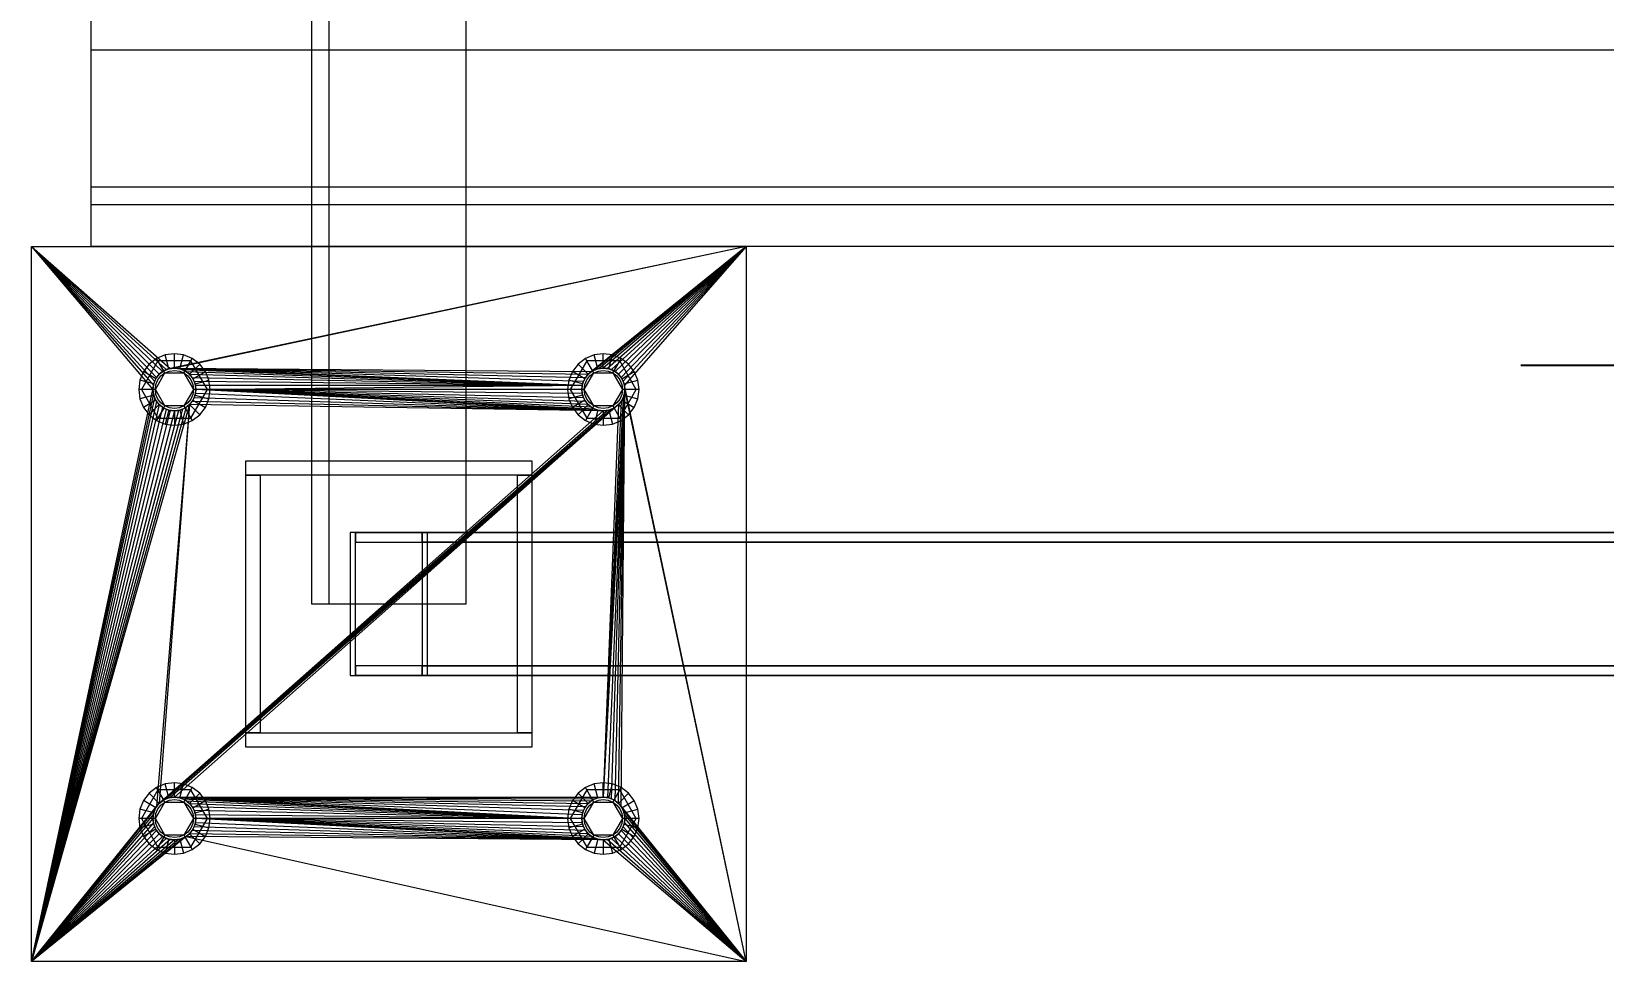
# Model space of a CAD drawing. Header units: millimetres. Extents: x -1970 to 34302, y -65268 to 6837.
# Drawn here: x 9095 to 9754, y -18900 to -18510 of the extents above; entities that cross this region are included whole.
import ezdxf

# ---------------------------------------------------------------- set-up
doc = ezdxf.new("R2010")
doc.units = ezdxf.units.MM
doc.layers.add('COTAS_O', color=1, linetype='Continuous', lineweight=0)
doc.layers.add('superior_mezcladora', color=7, linetype='Continuous', lineweight=0)
doc.dimstyles.new('R19_100', dxfattribs={"dimtxt": 250, "dimasz": 150, "dimexe": 150, "dimexo": 80, "dimgap": 100, "dimtad": 1, "dimtih": 1, "dimtoh": 1, "dimdsep": 46, "dimcen": 0.09, "dimadec": 0, "dimazin": 0, "dimtfac": 1, "dimtdec": 4, "dimtofl": 0, "dimtmove": 0, "dimatfit": 3, "dimfxl": 1, "dimtolj": 1, "dimtzin": 0, "dimarcsym": 0})

# ---------------------------------------------------------------- blocks, each defined once
blk = doc.blocks.new('*D29')
at = {"layer": 'COTAS_O', "color": 0, "lineweight": -2, "transparency": 16777216}
for p, q in [((10489.53, -17350), (9719.53, -17350)), ((9869.53, -18500), (9869.53, -17500)), ((10489.53, -18650), (9719.53, -18650))]:
    blk.add_line(p, q, dxfattribs=at)
at = {"layer": 'COTAS_O', "color": 0, "transparency": 16777216}
for points in [[(9844.53, -17500), (9894.53, -17500), (9869.53, -17350)], [(9844.53, -18500), (9894.53, -18500), (9869.53, -18650)]]:
    blk.add_solid(points, dxfattribs=at)
at = {"layer": 'Defpoints', "color": 0, "transparency": 16777216}
for p in [(9869.53, -17350), (10569.53, -17350), (10569.53, -18650)]:
    blk.add_point(p, dxfattribs=at)

msp = doc.modelspace()

# ---------------------------------------------------------------- linework, layer by layer
at = {"layer": 'superior_mezcladora'}
for p, q in [((9212.029, -17250), (9212.029, -18750)), ((9219.529, -18750), (9219.529, -17250)), ((9277.029, -18750), (9277.029, -17250)), ((9119.529, -18600), (9119.529, -17400)), ((9119.529, -18582.5), (9119.529, -18517.5)), ((9119.529, -18517.5), (10569.529, -18517.5)), ((9119.529, -18582.5), (9119.529, -18575)), ((9119.529, -18575), (10569.529, -18575)), ((10569.529, -18582.5), (9119.529, -18582.5)), ((9094.529, -18900), (9094.529, -18600)), ((9094.529, -18600), (9145.529, -18660)), ((9094.529, -18600), (9145.702, -18658.244)), ((9094.529, -18600), (9146.214, -18656.556)), ((9094.529, -18600), (9147.045, -18655)), ((9094.529, -18600), (9148.165, -18653.636)), ((9094.529, -18600), (9149.528, -18652.517)), ((9094.529, -18600), (9151.084, -18651.685)), ((9094.529, -18600), (9152.773, -18651.173)), ((9094.529, -18600), (9394.529, -18600)), ((10569.529, -18600), (9119.529, -18600)), ((9394.529, -18600), (9152.773, -18651.173)), ((9394.529, -18600), (9154.529, -18651)), ((9394.529, -18600), (9329.528, -18652.517)), ((9394.529, -18600), (9331.084, -18651.685)), ((9394.529, -18600), (9332.773, -18651.173)), ((9394.529, -18600), (9334.529, -18651)), ((9394.529, -18600), (9336.284, -18651.173)), ((9394.529, -18600), (9337.973, -18651.685)), ((9394.529, -18600), (9339.529, -18652.517)), ((9394.529, -18600), (9340.893, -18653.636)), ((9394.529, -18600), (9342.012, -18655)), ((9394.529, -18600), (9342.843, -18656.556)), ((9394.529, -18600), (9343.356, -18658.244)), ((9394.529, -18600), (9394.529, -18900)), ((9154.529, -18645), (9150.646, -18645.511)), ((9158.411, -18645.511), (9154.529, -18645)), ((9154.529, -18651), (9154.529, -18645)), ((9334.529, -18645), (9330.646, -18645.511)), ((9338.411, -18645.511), (9334.529, -18645)), ((9334.529, -18651), (9334.529, -18645)), ((9147.604, -18648.006), (9140.679, -18660)), ((9143.922, -18649.393), (9141.538, -18652.5)), ((9147.029, -18647.01), (9143.922, -18649.393)), ((9148.165, -18653.636), (9143.922, -18649.393)), ((9150.646, -18645.511), (9147.029, -18647.01)), ((9150.029, -18652.206), (9147.029, -18647.01)), ((9161.454, -18648.006), (9147.604, -18648.006)), ((9150.529, -18653.072), (9147.604, -18648.006)), ((9151.084, -18651.685), (9149.528, -18652.517)), ((9150.029, -18652.206), (9152.199, -18651.307)), ((9152.199, -18651.307), (9150.646, -18645.511)), ((9152.773, -18651.173), (9151.084, -18651.685)), ((9152.199, -18651.307), (9154.529, -18651)), ((9154.529, -18651), (9152.773, -18651.173)), ((9156.284, -18651.173), (9154.529, -18651)), ((9154.529, -18651), (9325.702, -18658.244)), ((9154.529, -18651), (9326.214, -18656.556)), ((9154.529, -18651), (9327.045, -18655)), ((9154.529, -18651), (9328.165, -18653.636)), ((9154.529, -18651), (9329.528, -18652.517)), ((9154.529, -18651), (9156.858, -18651.307)), ((9157.973, -18651.685), (9156.284, -18651.173)), ((9156.284, -18651.173), (9325.702, -18658.244)), ((9156.858, -18651.307), (9158.411, -18645.511)), ((9156.858, -18651.307), (9159.029, -18652.206)), ((9159.529, -18652.517), (9157.973, -18651.685)), ((9157.973, -18651.685), (9325.702, -18658.244)), ((9162.029, -18647.01), (9158.411, -18645.511)), ((9158.529, -18653.072), (9161.454, -18648.006)), ((9159.029, -18652.206), (9162.029, -18647.01)), ((9160.893, -18653.636), (9165.135, -18649.393)), ((9168.379, -18660), (9161.454, -18648.006)), ((9165.135, -18649.393), (9162.029, -18647.01)), ((9167.519, -18652.5), (9165.135, -18649.393)), ((9327.604, -18648.006), (9320.679, -18660)), ((9323.922, -18649.393), (9321.538, -18652.5)), ((9327.029, -18647.01), (9323.922, -18649.393)), ((9328.165, -18653.636), (9323.922, -18649.393)), ((9330.646, -18645.511), (9327.029, -18647.01)), ((9330.029, -18652.206), (9327.029, -18647.01)), ((9341.454, -18648.006), (9327.604, -18648.006)), ((9330.529, -18653.072), (9327.604, -18648.006)), ((9331.084, -18651.685), (9329.528, -18652.517)), ((9330.029, -18652.206), (9332.199, -18651.307)), ((9332.199, -18651.307), (9330.646, -18645.511)), ((9332.773, -18651.173), (9331.084, -18651.685)), ((9332.199, -18651.307), (9334.529, -18651)), ((9334.529, -18651), (9332.773, -18651.173)), ((9336.284, -18651.173), (9334.529, -18651)), ((9334.529, -18651), (9336.858, -18651.307)), ((9337.973, -18651.685), (9336.284, -18651.173)), ((9336.858, -18651.307), (9338.411, -18645.511)), ((9336.858, -18651.307), (9339.029, -18652.206)), ((9339.529, -18652.517), (9337.973, -18651.685)), ((9342.029, -18647.01), (9338.411, -18645.511)), ((9338.529, -18653.072), (9341.454, -18648.006)), ((9339.029, -18652.206), (9342.029, -18647.01)), ((9340.893, -18653.636), (9345.135, -18649.393)), ((9348.379, -18660), (9341.454, -18648.006)), ((9345.135, -18649.393), (9342.029, -18647.01)), ((9347.519, -18652.5), (9345.135, -18649.393)), ((9140.04, -18656.118), (9139.529, -18660)), ((9141.538, -18652.5), (9140.04, -18656.118)), ((9145.835, -18657.671), (9140.04, -18656.118)), ((9146.734, -18655.5), (9141.538, -18652.5)), ((9145.529, -18660), (9145.835, -18657.671)), ((9145.702, -18658.244), (9145.529, -18660)), ((9146.214, -18656.556), (9145.702, -18658.244)), ((9145.835, -18657.671), (9146.734, -18655.5)), ((9147.045, -18655), (9146.214, -18656.556)), ((9146.529, -18660), (9150.529, -18653.072)), ((9146.529, -18660), (9146.801, -18657.929)), ((9146.734, -18655.5), (9148.165, -18653.636)), ((9146.801, -18657.929), (9147.6, -18656)), ((9148.165, -18653.636), (9147.045, -18655)), ((9147.6, -18656), (9148.872, -18654.343)), ((9148.165, -18653.636), (9150.029, -18652.206)), ((9149.528, -18652.517), (9148.165, -18653.636)), ((9148.872, -18654.343), (9150.529, -18653.072)), ((9150.529, -18653.072), (9152.458, -18652.273)), ((9150.529, -18653.072), (9158.529, -18653.072)), ((9152.458, -18652.273), (9154.529, -18652)), ((9154.529, -18652), (9156.599, -18652.273)), ((9156.599, -18652.273), (9158.529, -18653.072)), ((9158.529, -18653.072), (9160.185, -18654.343)), ((9158.529, -18653.072), (9162.529, -18660)), ((9159.029, -18652.206), (9160.893, -18653.636)), ((9160.893, -18653.636), (9159.529, -18652.517)), ((9159.529, -18652.517), (9325.702, -18658.244)), ((9160.185, -18654.343), (9161.457, -18656)), ((9162.012, -18655), (9160.893, -18653.636)), ((9160.893, -18653.636), (9325.702, -18658.244)), ((9160.893, -18653.636), (9162.323, -18655.5)), ((9161.457, -18656), (9162.256, -18657.929)), ((9162.843, -18656.556), (9162.012, -18655)), ((9162.012, -18655), (9325.702, -18658.244)), ((9162.256, -18657.929), (9162.529, -18660)), ((9162.323, -18655.5), (9167.519, -18652.5)), ((9162.323, -18655.5), (9163.222, -18657.671)), ((9163.356, -18658.244), (9162.843, -18656.556)), ((9162.843, -18656.556), (9325.702, -18658.244)), ((9163.222, -18657.671), (9169.017, -18656.118)), ((9163.222, -18657.671), (9163.529, -18660)), ((9163.529, -18660), (9163.356, -18658.244)), ((9163.356, -18658.244), (9325.702, -18658.244)), ((9163.529, -18660), (9325.702, -18658.244)), ((9169.017, -18656.118), (9167.519, -18652.5)), ((9169.529, -18660), (9169.017, -18656.118)), ((9320.04, -18656.118), (9319.529, -18660)), ((9321.538, -18652.5), (9320.04, -18656.118)), ((9325.835, -18657.671), (9320.04, -18656.118)), ((9326.734, -18655.5), (9321.538, -18652.5)), ((9325.529, -18660), (9325.835, -18657.671)), ((9325.702, -18658.244), (9325.529, -18660)), ((9326.214, -18656.556), (9325.702, -18658.244)), ((9325.835, -18657.671), (9326.734, -18655.5)), ((9327.045, -18655), (9326.214, -18656.556)), ((9326.529, -18660), (9330.529, -18653.072)), ((9326.529, -18660), (9326.801, -18657.929)), ((9326.734, -18655.5), (9328.165, -18653.636)), ((9326.801, -18657.929), (9327.6, -18656)), ((9328.165, -18653.636), (9327.045, -18655)), ((9327.6, -18656), (9328.872, -18654.343)), ((9328.165, -18653.636), (9330.029, -18652.206)), ((9329.528, -18652.517), (9328.165, -18653.636)), ((9328.872, -18654.343), (9330.529, -18653.072)), ((9330.529, -18653.072), (9332.458, -18652.273)), ((9330.529, -18653.072), (9338.529, -18653.072)), ((9332.458, -18652.273), (9334.529, -18652)), ((9334.529, -18652), (9336.599, -18652.273)), ((9336.599, -18652.273), (9338.529, -18653.072)), ((9338.529, -18653.072), (9340.185, -18654.343)), ((9338.529, -18653.072), (9342.529, -18660)), ((9339.029, -18652.206), (9340.893, -18653.636)), ((9340.893, -18653.636), (9339.529, -18652.517)), ((9340.185, -18654.343), (9341.457, -18656)), ((9342.012, -18655), (9340.893, -18653.636)), ((9340.893, -18653.636), (9342.323, -18655.5)), ((9341.457, -18656), (9342.256, -18657.929)), ((9342.843, -18656.556), (9342.012, -18655)), ((9342.256, -18657.929), (9342.529, -18660)), ((9342.323, -18655.5), (9347.519, -18652.5)), ((9342.323, -18655.5), (9343.222, -18657.671)), ((9343.356, -18658.244), (9342.843, -18656.556)), ((9343.222, -18657.671), (9349.017, -18656.118)), ((9343.222, -18657.671), (9343.529, -18660)), ((9394.529, -18900), (9343.356, -18658.244)), ((9343.529, -18660), (9343.356, -18658.244)), ((9349.017, -18656.118), (9347.519, -18652.5)), ((9349.529, -18660), (9349.017, -18656.118)), ((9094.529, -18900), (9145.529, -18660)), ((9145.702, -18661.756), (9094.529, -18900)), ((9146.214, -18663.444), (9094.529, -18900)), ((9145.529, -18660), (9139.529, -18660)), ((9139.529, -18660), (9140.04, -18663.882)), ((9145.835, -18662.329), (9140.04, -18663.882)), ((9140.04, -18663.882), (9141.538, -18667.5)), ((9146.529, -18660), (9140.679, -18660)), ((9140.679, -18660), (9147.604, -18671.994)), ((9146.734, -18664.5), (9141.538, -18667.5)), ((9145.529, -18660), (9145.702, -18661.756)), ((9145.835, -18662.329), (9145.529, -18660)), ((9145.702, -18661.756), (9146.214, -18663.444)), ((9146.734, -18664.5), (9145.835, -18662.329)), ((9146.214, -18663.444), (9147.045, -18665)), ((9146.801, -18662.071), (9146.529, -18660)), ((9150.529, -18666.928), (9146.529, -18660)), ((9148.165, -18666.364), (9146.734, -18664.5)), ((9147.6, -18664), (9146.801, -18662.071)), ((9148.872, -18665.657), (9147.6, -18664)), ((9162.529, -18660), (9158.529, -18666.928)), ((9161.457, -18664), (9160.185, -18665.657)), ((9162.323, -18664.5), (9160.893, -18666.364)), ((9161.454, -18671.994), (9168.379, -18660)), ((9162.256, -18662.071), (9161.457, -18664)), ((9162.012, -18665), (9162.843, -18663.444)), ((9162.529, -18660), (9162.256, -18662.071)), ((9163.222, -18662.329), (9162.323, -18664.5)), ((9162.323, -18664.5), (9167.519, -18667.5)), ((9168.379, -18660), (9162.529, -18660)), ((9162.843, -18663.444), (9163.356, -18661.756)), ((9334.529, -18669), (9162.843, -18663.444)), ((9163.529, -18660), (9163.222, -18662.329)), ((9163.222, -18662.329), (9169.017, -18663.882)), ((9163.356, -18661.756), (9163.529, -18660)), ((9334.529, -18669), (9163.356, -18661.756)), ((9325.529, -18660), (9163.529, -18660)), ((9325.702, -18661.756), (9163.529, -18660)), ((9326.214, -18663.444), (9163.529, -18660)), ((9327.045, -18665), (9163.529, -18660)), ((9328.165, -18666.364), (9163.529, -18660)), ((9329.528, -18667.483), (9163.529, -18660)), ((9331.084, -18668.315), (9163.529, -18660)), ((9332.773, -18668.827), (9163.529, -18660)), ((9334.529, -18669), (9163.529, -18660)), ((9169.529, -18660), (9163.529, -18660)), ((9167.519, -18667.5), (9169.017, -18663.882)), ((9169.017, -18663.882), (9169.529, -18660)), ((9325.529, -18660), (9319.529, -18660)), ((9319.529, -18660), (9320.04, -18663.882)), ((9325.835, -18662.329), (9320.04, -18663.882)), ((9320.04, -18663.882), (9321.538, -18667.5)), ((9326.529, -18660), (9320.679, -18660)), ((9320.679, -18660), (9327.604, -18671.994)), ((9326.734, -18664.5), (9321.538, -18667.5)), ((9325.529, -18660), (9325.702, -18661.756)), ((9325.835, -18662.329), (9325.529, -18660)), ((9325.702, -18661.756), (9326.214, -18663.444)), ((9326.734, -18664.5), (9325.835, -18662.329)), ((9326.214, -18663.444), (9327.045, -18665)), ((9326.801, -18662.071), (9326.529, -18660)), ((9330.529, -18666.928), (9326.529, -18660)), ((9328.165, -18666.364), (9326.734, -18664.5)), ((9327.6, -18664), (9326.801, -18662.071)), ((9328.872, -18665.657), (9327.6, -18664)), ((9343.529, -18660), (9334.529, -18831)), ((9343.356, -18661.756), (9334.529, -18831)), ((9342.843, -18663.444), (9334.529, -18831)), ((9343.529, -18660), (9336.284, -18831.173)), ((9337.973, -18831.685), (9343.529, -18660)), ((9342.529, -18660), (9338.529, -18666.928)), ((9339.529, -18832.517), (9343.529, -18660)), ((9341.457, -18664), (9340.185, -18665.657)), ((9340.893, -18833.636), (9343.529, -18660)), ((9342.323, -18664.5), (9340.893, -18666.364)), ((9341.454, -18671.994), (9348.379, -18660)), ((9342.256, -18662.071), (9341.457, -18664)), ((9342.012, -18835), (9343.529, -18660)), ((9342.012, -18665), (9342.843, -18663.444)), ((9342.529, -18660), (9342.256, -18662.071)), ((9343.222, -18662.329), (9342.323, -18664.5)), ((9342.323, -18664.5), (9347.519, -18667.5)), ((9348.379, -18660), (9342.529, -18660)), ((9342.843, -18663.444), (9343.356, -18661.756)), ((9343.529, -18660), (9343.222, -18662.329)), ((9343.222, -18662.329), (9349.017, -18663.882)), ((9343.356, -18661.756), (9343.529, -18660)), ((9394.529, -18900), (9343.529, -18660)), ((9349.529, -18660), (9343.529, -18660)), ((9347.519, -18667.5), (9349.017, -18663.882)), ((9349.017, -18663.882), (9349.529, -18660)), ((9147.045, -18665), (9094.529, -18900)), ((9148.165, -18666.364), (9094.529, -18900)), ((9160.893, -18666.364), (9094.529, -18900)), ((9149.528, -18667.483), (9094.529, -18900)), ((9159.529, -18667.483), (9094.529, -18900)), ((9151.084, -18668.315), (9094.529, -18900)), ((9157.973, -18668.315), (9094.529, -18900)), ((9152.773, -18668.827), (9094.529, -18900)), ((9156.284, -18668.827), (9094.529, -18900)), ((9154.529, -18669), (9094.529, -18900)), ((9141.538, -18667.5), (9143.922, -18670.607)), ((9148.165, -18666.364), (9143.922, -18670.607)), ((9143.922, -18670.607), (9147.029, -18672.99)), ((9150.029, -18667.794), (9147.029, -18672.99)), ((9147.045, -18665), (9148.165, -18666.364)), ((9160.893, -18666.364), (9147.045, -18835)), ((9150.529, -18666.928), (9147.604, -18671.994)), ((9148.165, -18666.364), (9149.528, -18667.483)), ((9160.893, -18666.364), (9148.165, -18833.636)), ((9340.893, -18666.364), (9148.165, -18833.636)), ((9150.029, -18667.794), (9148.165, -18666.364)), ((9339.529, -18667.483), (9148.165, -18833.636)), ((9337.973, -18668.315), (9148.165, -18833.636)), ((9336.284, -18668.827), (9148.165, -18833.636)), ((9334.529, -18669), (9148.165, -18833.636)), ((9150.529, -18666.928), (9148.872, -18665.657)), ((9340.893, -18666.364), (9149.528, -18832.517)), ((9149.528, -18667.483), (9151.084, -18668.315)), ((9152.199, -18668.693), (9150.029, -18667.794)), ((9152.458, -18667.727), (9150.529, -18666.928)), ((9158.529, -18666.928), (9150.529, -18666.928)), ((9152.199, -18668.693), (9150.646, -18674.489)), ((9340.893, -18666.364), (9151.084, -18831.685)), ((9151.084, -18668.315), (9152.773, -18668.827)), ((9154.529, -18669), (9152.199, -18668.693)), ((9154.529, -18668), (9152.458, -18667.727)), ((9340.893, -18666.364), (9152.773, -18831.173)), ((9152.773, -18668.827), (9154.529, -18669)), ((9340.893, -18666.364), (9154.529, -18831)), ((9156.599, -18667.727), (9154.529, -18668)), ((9156.858, -18668.693), (9154.529, -18669)), ((9154.529, -18669), (9156.284, -18668.827)), ((9154.529, -18669), (9154.529, -18675)), ((9156.284, -18668.827), (9157.973, -18668.315)), ((9158.529, -18666.928), (9156.599, -18667.727)), ((9159.029, -18667.794), (9156.858, -18668.693)), ((9156.858, -18668.693), (9158.411, -18674.489)), ((9157.973, -18668.315), (9159.529, -18667.483)), ((9160.185, -18665.657), (9158.529, -18666.928)), ((9158.529, -18666.928), (9161.454, -18671.994)), ((9160.893, -18666.364), (9159.029, -18667.794)), ((9159.029, -18667.794), (9162.029, -18672.99)), ((9159.529, -18667.483), (9160.893, -18666.364)), ((9160.893, -18666.364), (9162.012, -18665)), ((9334.529, -18669), (9160.893, -18666.364)), ((9160.893, -18666.364), (9165.135, -18670.607)), ((9334.529, -18669), (9162.012, -18665)), ((9162.029, -18672.99), (9165.135, -18670.607)), ((9165.135, -18670.607), (9167.519, -18667.5)), ((9321.538, -18667.5), (9323.922, -18670.607)), ((9328.165, -18666.364), (9323.922, -18670.607)), ((9323.922, -18670.607), (9327.029, -18672.99)), ((9330.029, -18667.794), (9327.029, -18672.99)), ((9327.045, -18665), (9328.165, -18666.364)), ((9330.529, -18666.928), (9327.604, -18671.994)), ((9328.165, -18666.364), (9329.528, -18667.483)), ((9330.029, -18667.794), (9328.165, -18666.364)), ((9330.529, -18666.928), (9328.872, -18665.657)), ((9329.528, -18667.483), (9331.084, -18668.315)), ((9332.199, -18668.693), (9330.029, -18667.794)), ((9332.458, -18667.727), (9330.529, -18666.928)), ((9338.529, -18666.928), (9330.529, -18666.928)), ((9332.199, -18668.693), (9330.646, -18674.489)), ((9331.084, -18668.315), (9332.773, -18668.827)), ((9334.529, -18669), (9332.199, -18668.693)), ((9334.529, -18668), (9332.458, -18667.727)), ((9332.773, -18668.827), (9334.529, -18669)), ((9342.012, -18665), (9334.529, -18831)), ((9340.893, -18666.364), (9334.529, -18831)), ((9336.599, -18667.727), (9334.529, -18668)), ((9336.858, -18668.693), (9334.529, -18669)), ((9334.529, -18669), (9336.284, -18668.827)), ((9334.529, -18669), (9334.529, -18675)), ((9336.284, -18668.827), (9337.973, -18668.315)), ((9338.529, -18666.928), (9336.599, -18667.727)), ((9339.029, -18667.794), (9336.858, -18668.693)), ((9336.858, -18668.693), (9338.411, -18674.489)), ((9337.973, -18668.315), (9339.529, -18667.483)), ((9340.185, -18665.657), (9338.529, -18666.928)), ((9338.529, -18666.928), (9341.454, -18671.994)), ((9340.893, -18666.364), (9339.029, -18667.794)), ((9339.029, -18667.794), (9342.029, -18672.99)), ((9339.529, -18667.483), (9340.893, -18666.364)), ((9340.893, -18666.364), (9342.012, -18665)), ((9340.893, -18666.364), (9345.135, -18670.607)), ((9342.029, -18672.99), (9345.135, -18670.607)), ((9345.135, -18670.607), (9347.519, -18667.5)), ((9147.029, -18672.99), (9150.646, -18674.489)), ((9147.604, -18671.994), (9161.454, -18671.994)), ((9150.646, -18674.489), (9154.529, -18675)), ((9154.529, -18675), (9158.411, -18674.489)), ((9158.411, -18674.489), (9162.029, -18672.99)), ((9327.029, -18672.99), (9330.646, -18674.489)), ((9327.604, -18671.994), (9341.454, -18671.994)), ((9330.646, -18674.489), (9334.529, -18675)), ((9334.529, -18675), (9338.411, -18674.489)), ((9338.411, -18674.489), (9342.029, -18672.99)), ((9184.529, -18696), (9184.529, -18690)), ((9184.529, -18690), (9304.529, -18690)), ((9304.529, -18690), (9304.529, -18696)), ((9304.529, -18696), (9184.529, -18696)), ((9184.529, -18804), (9184.529, -18696)), ((9184.529, -18696), (9190.529, -18696)), ((9190.529, -18696), (9190.529, -18804)), ((9298.529, -18804), (9298.529, -18696)), ((9298.529, -18696), (9304.529, -18696)), ((9304.529, -18696), (9304.529, -18804)), ((10553.33, -18720), (9228.33, -18720)), ((9228.33, -18720), (9228.33, -18780)), ((9230.49, -18720), (9228.33, -18720)), ((9230.49, -18780), (9230.49, -18720)), ((9230.49, -18720), (10555.49, -18720)), ((9230.49, -18720), (9230.49, -18724)), ((9258.567, -18720), (9230.49, -18720)), ((9230.49, -18724), (10555.49, -18724)), ((9230.49, -18724), (9258.567, -18724)), ((10583.567, -18720), (9258.567, -18720)), ((9258.567, -18720), (9258.567, -18780)), ((9260.727, -18720), (9258.567, -18720)), ((9258.567, -18724), (9258.567, -18720)), ((10583.567, -18724), (9258.567, -18724)), ((9260.727, -18780), (9260.727, -18720)), ((9260.727, -18720), (10585.727, -18720)), ((9212.029, -18750), (9277.029, -18750)), ((9212.029, -18750), (9219.529, -18750)), ((10555.49, -18776), (9230.49, -18776)), ((9230.49, -18776), (9230.49, -18780)), ((9258.567, -18776), (9230.49, -18776)), ((9258.567, -18780), (9258.567, -18776)), ((9258.567, -18776), (10583.567, -18776)), ((9228.33, -18780), (10553.33, -18780)), ((9228.33, -18780), (9230.49, -18780)), ((10555.49, -18780), (9230.49, -18780)), ((9230.49, -18780), (9258.567, -18780)), ((9258.567, -18780), (10583.567, -18780)), ((9258.567, -18780), (9260.727, -18780)), ((10585.727, -18780), (9260.727, -18780)), ((9184.529, -18810), (9184.529, -18804)), ((9184.529, -18804), (9304.529, -18804)), ((9190.529, -18804), (9184.529, -18804)), ((9304.529, -18810), (9184.529, -18810)), ((9304.529, -18804), (9298.529, -18804)), ((9304.529, -18804), (9304.529, -18810)), ((9147.604, -18828.006), (9140.679, -18840)), ((9143.922, -18829.393), (9141.538, -18832.5)), ((9147.029, -18827.01), (9143.922, -18829.393)), ((9148.165, -18833.636), (9143.922, -18829.393)), ((9150.646, -18825.511), (9147.029, -18827.01)), ((9150.029, -18832.206), (9147.029, -18827.01)), ((9161.454, -18828.006), (9147.604, -18828.006)), ((9150.529, -18833.072), (9147.604, -18828.006)), ((9154.529, -18825), (9150.646, -18825.511)), ((9152.199, -18831.307), (9150.646, -18825.511)), ((9158.411, -18825.511), (9154.529, -18825)), ((9154.529, -18831), (9154.529, -18825)), ((9156.858, -18831.307), (9158.411, -18825.511)), ((9162.029, -18827.01), (9158.411, -18825.511)), ((9158.529, -18833.072), (9161.454, -18828.006)), ((9159.029, -18832.206), (9162.029, -18827.01)), ((9160.893, -18833.636), (9165.135, -18829.393)), ((9168.379, -18840), (9161.454, -18828.006)), ((9165.135, -18829.393), (9162.029, -18827.01)), ((9167.519, -18832.5), (9165.135, -18829.393)), ((9327.604, -18828.006), (9320.679, -18840)), ((9323.922, -18829.393), (9321.538, -18832.5)), ((9327.029, -18827.01), (9323.922, -18829.393)), ((9328.165, -18833.636), (9323.922, -18829.393)), ((9330.646, -18825.511), (9327.029, -18827.01)), ((9330.029, -18832.206), (9327.029, -18827.01)), ((9341.454, -18828.006), (9327.604, -18828.006)), ((9330.529, -18833.072), (9327.604, -18828.006)), ((9334.529, -18825), (9330.646, -18825.511)), ((9332.199, -18831.307), (9330.646, -18825.511)), ((9338.411, -18825.511), (9334.529, -18825)), ((9334.529, -18831), (9334.529, -18825)), ((9336.858, -18831.307), (9338.411, -18825.511)), ((9342.029, -18827.01), (9338.411, -18825.511)), ((9338.529, -18833.072), (9341.454, -18828.006)), ((9339.029, -18832.206), (9342.029, -18827.01)), ((9340.893, -18833.636), (9345.135, -18829.393)), ((9348.379, -18840), (9341.454, -18828.006)), ((9345.135, -18829.393), (9342.029, -18827.01)), ((9347.519, -18832.5), (9345.135, -18829.393)), ((9094.529, -18900), (9147.045, -18835)), ((9140.04, -18836.118), (9139.529, -18840)), ((9141.538, -18832.5), (9140.04, -18836.118)), ((9145.835, -18837.671), (9140.04, -18836.118)), ((9146.734, -18835.5), (9141.538, -18832.5)), ((9145.835, -18837.671), (9146.734, -18835.5)), ((9147.045, -18835), (9146.214, -18836.556)), ((9146.529, -18840), (9150.529, -18833.072)), ((9146.734, -18835.5), (9148.165, -18833.636)), ((9146.801, -18837.929), (9147.6, -18836)), ((9148.165, -18833.636), (9147.045, -18835)), ((9147.6, -18836), (9148.872, -18834.343)), ((9148.165, -18833.636), (9150.029, -18832.206)), ((9149.528, -18832.517), (9148.165, -18833.636)), ((9148.872, -18834.343), (9150.529, -18833.072)), ((9151.084, -18831.685), (9149.528, -18832.517)), ((9150.029, -18832.206), (9152.199, -18831.307)), ((9150.529, -18833.072), (9152.458, -18832.273)), ((9150.529, -18833.072), (9158.529, -18833.072)), ((9152.773, -18831.173), (9151.084, -18831.685)), ((9152.199, -18831.307), (9154.529, -18831)), ((9152.458, -18832.273), (9154.529, -18832)), ((9154.529, -18831), (9152.773, -18831.173)), ((9156.284, -18831.173), (9154.529, -18831)), ((9154.529, -18831), (9325.529, -18840)), ((9154.529, -18831), (9325.702, -18838.244)), ((9154.529, -18831), (9326.214, -18836.556)), ((9154.529, -18831), (9327.045, -18835)), ((9154.529, -18831), (9328.165, -18833.636)), ((9154.529, -18831), (9329.528, -18832.517)), ((9154.529, -18831), (9331.084, -18831.685)), ((9154.529, -18831), (9332.773, -18831.173)), ((9154.529, -18831), (9334.529, -18831)), ((9154.529, -18831), (9156.858, -18831.307)), ((9154.529, -18832), (9156.599, -18832.273)), ((9157.973, -18831.685), (9156.284, -18831.173)), ((9156.284, -18831.173), (9325.529, -18840)), ((9156.599, -18832.273), (9158.529, -18833.072)), ((9156.858, -18831.307), (9159.029, -18832.206)), ((9159.529, -18832.517), (9157.973, -18831.685)), ((9157.973, -18831.685), (9325.529, -18840)), ((9158.529, -18833.072), (9160.185, -18834.343)), ((9158.529, -18833.072), (9162.529, -18840)), ((9159.029, -18832.206), (9160.893, -18833.636)), ((9160.893, -18833.636), (9159.529, -18832.517)), ((9159.529, -18832.517), (9325.529, -18840)), ((9160.185, -18834.343), (9161.457, -18836)), ((9162.012, -18835), (9160.893, -18833.636)), ((9160.893, -18833.636), (9325.529, -18840)), ((9160.893, -18833.636), (9162.323, -18835.5)), ((9161.457, -18836), (9162.256, -18837.929)), ((9162.843, -18836.556), (9162.012, -18835)), ((9162.012, -18835), (9325.529, -18840)), ((9162.323, -18835.5), (9167.519, -18832.5)), ((9162.323, -18835.5), (9163.222, -18837.671)), ((9163.222, -18837.671), (9169.017, -18836.118)), ((9169.017, -18836.118), (9167.519, -18832.5)), ((9169.529, -18840), (9169.017, -18836.118)), ((9320.04, -18836.118), (9319.529, -18840)), ((9321.538, -18832.5), (9320.04, -18836.118)), ((9325.835, -18837.671), (9320.04, -18836.118)), ((9326.734, -18835.5), (9321.538, -18832.5)), ((9325.835, -18837.671), (9326.734, -18835.5)), ((9327.045, -18835), (9326.214, -18836.556)), ((9326.529, -18840), (9330.529, -18833.072)), ((9326.734, -18835.5), (9328.165, -18833.636)), ((9326.801, -18837.929), (9327.6, -18836)), ((9328.165, -18833.636), (9327.045, -18835)), ((9327.6, -18836), (9328.872, -18834.343)), ((9328.165, -18833.636), (9330.029, -18832.206)), ((9329.528, -18832.517), (9328.165, -18833.636)), ((9328.872, -18834.343), (9330.529, -18833.072)), ((9331.084, -18831.685), (9329.528, -18832.517)), ((9330.029, -18832.206), (9332.199, -18831.307)), ((9330.529, -18833.072), (9332.458, -18832.273)), ((9330.529, -18833.072), (9338.529, -18833.072)), ((9332.773, -18831.173), (9331.084, -18831.685)), ((9332.199, -18831.307), (9334.529, -18831)), ((9332.458, -18832.273), (9334.529, -18832)), ((9334.529, -18831), (9332.773, -18831.173)), ((9336.284, -18831.173), (9334.529, -18831)), ((9334.529, -18831), (9336.858, -18831.307)), ((9334.529, -18832), (9336.599, -18832.273)), ((9337.973, -18831.685), (9336.284, -18831.173)), ((9336.599, -18832.273), (9338.529, -18833.072)), ((9336.858, -18831.307), (9339.029, -18832.206)), ((9339.529, -18832.517), (9337.973, -18831.685)), ((9338.529, -18833.072), (9340.185, -18834.343)), ((9338.529, -18833.072), (9342.529, -18840)), ((9339.029, -18832.206), (9340.893, -18833.636)), ((9340.893, -18833.636), (9339.529, -18832.517)), ((9340.185, -18834.343), (9341.457, -18836)), ((9342.012, -18835), (9340.893, -18833.636)), ((9340.893, -18833.636), (9342.323, -18835.5)), ((9341.457, -18836), (9342.256, -18837.929)), ((9342.843, -18836.556), (9342.012, -18835)), ((9342.012, -18835), (9394.529, -18900)), ((9342.323, -18835.5), (9347.519, -18832.5)), ((9342.323, -18835.5), (9343.222, -18837.671)), ((9343.222, -18837.671), (9349.017, -18836.118)), ((9349.017, -18836.118), (9347.519, -18832.5)), ((9349.529, -18840), (9349.017, -18836.118)), ((9094.529, -18900), (9146.214, -18836.556)), ((9094.529, -18900), (9145.702, -18838.244)), ((9145.529, -18840), (9094.529, -18900)), ((9145.702, -18841.756), (9094.529, -18900)), ((9145.529, -18840), (9139.529, -18840)), ((9139.529, -18840), (9140.04, -18843.882)), ((9145.835, -18842.329), (9140.04, -18843.882)), ((9146.529, -18840), (9140.679, -18840)), ((9140.679, -18840), (9147.604, -18851.994)), ((9145.529, -18840), (9145.835, -18837.671)), ((9145.702, -18838.244), (9145.529, -18840)), ((9145.529, -18840), (9145.702, -18841.756)), ((9145.835, -18842.329), (9145.529, -18840)), ((9146.214, -18836.556), (9145.702, -18838.244)), ((9145.702, -18841.756), (9146.214, -18843.444)), ((9146.734, -18844.5), (9145.835, -18842.329)), ((9146.529, -18840), (9146.801, -18837.929)), ((9146.801, -18842.071), (9146.529, -18840)), ((9150.529, -18846.928), (9146.529, -18840)), ((9147.6, -18844), (9146.801, -18842.071)), ((9162.529, -18840), (9158.529, -18846.928)), ((9161.454, -18851.994), (9168.379, -18840)), ((9162.256, -18842.071), (9161.457, -18844)), ((9162.256, -18837.929), (9162.529, -18840)), ((9162.529, -18840), (9162.256, -18842.071)), ((9163.222, -18842.329), (9162.323, -18844.5)), ((9168.379, -18840), (9162.529, -18840)), ((9163.356, -18838.244), (9162.843, -18836.556)), ((9162.843, -18836.556), (9325.529, -18840)), ((9162.843, -18843.444), (9163.356, -18841.756)), ((9163.222, -18837.671), (9163.529, -18840)), ((9163.529, -18840), (9163.222, -18842.329)), ((9163.222, -18842.329), (9169.017, -18843.882)), ((9163.529, -18840), (9163.356, -18838.244)), ((9163.356, -18838.244), (9325.529, -18840)), ((9163.356, -18841.756), (9163.529, -18840)), ((9334.529, -18849), (9163.356, -18841.756)), ((9325.529, -18840), (9163.529, -18840)), ((9325.702, -18841.756), (9163.529, -18840)), ((9326.214, -18843.444), (9163.529, -18840)), ((9327.045, -18845), (9163.529, -18840)), ((9328.165, -18846.364), (9163.529, -18840)), ((9329.528, -18847.483), (9163.529, -18840)), ((9331.084, -18848.315), (9163.529, -18840)), ((9332.773, -18848.827), (9163.529, -18840)), ((9334.529, -18849), (9163.529, -18840)), ((9169.529, -18840), (9163.529, -18840)), ((9169.017, -18843.882), (9169.529, -18840)), ((9325.529, -18840), (9319.529, -18840)), ((9319.529, -18840), (9320.04, -18843.882)), ((9325.835, -18842.329), (9320.04, -18843.882)), ((9326.529, -18840), (9320.679, -18840)), ((9320.679, -18840), (9327.604, -18851.994)), ((9325.529, -18840), (9325.835, -18837.671)), ((9325.702, -18838.244), (9325.529, -18840)), ((9325.529, -18840), (9325.702, -18841.756)), ((9325.835, -18842.329), (9325.529, -18840)), ((9326.214, -18836.556), (9325.702, -18838.244)), ((9325.702, -18841.756), (9326.214, -18843.444)), ((9326.734, -18844.5), (9325.835, -18842.329)), ((9326.529, -18840), (9326.801, -18837.929)), ((9326.801, -18842.071), (9326.529, -18840)), ((9330.529, -18846.928), (9326.529, -18840)), ((9327.6, -18844), (9326.801, -18842.071)), ((9342.529, -18840), (9338.529, -18846.928)), ((9341.454, -18851.994), (9348.379, -18840)), ((9342.256, -18842.071), (9341.457, -18844)), ((9342.256, -18837.929), (9342.529, -18840)), ((9342.529, -18840), (9342.256, -18842.071)), ((9343.222, -18842.329), (9342.323, -18844.5)), ((9348.379, -18840), (9342.529, -18840)), ((9343.356, -18838.244), (9342.843, -18836.556)), ((9342.843, -18836.556), (9394.529, -18900)), ((9342.843, -18843.444), (9343.356, -18841.756)), ((9343.222, -18837.671), (9343.529, -18840)), ((9343.529, -18840), (9343.222, -18842.329)), ((9343.222, -18842.329), (9349.017, -18843.882)), ((9343.529, -18840), (9343.356, -18838.244)), ((9343.356, -18838.244), (9394.529, -18900)), ((9343.356, -18841.756), (9343.529, -18840)), ((9343.356, -18841.756), (9394.529, -18900)), ((9343.529, -18840), (9394.529, -18900)), ((9349.529, -18840), (9343.529, -18840)), ((9349.017, -18843.882), (9349.529, -18840)), ((9146.214, -18843.444), (9094.529, -18900)), ((9147.045, -18845), (9094.529, -18900)), ((9148.165, -18846.364), (9094.529, -18900)), ((9149.528, -18847.483), (9094.529, -18900)), ((9159.529, -18847.483), (9094.529, -18900)), ((9151.084, -18848.315), (9094.529, -18900)), ((9157.973, -18848.315), (9094.529, -18900)), ((9152.773, -18848.827), (9094.529, -18900)), ((9156.284, -18848.827), (9094.529, -18900)), ((9154.529, -18849), (9094.529, -18900)), ((9140.04, -18843.882), (9141.538, -18847.5)), ((9146.734, -18844.5), (9141.538, -18847.5)), ((9141.538, -18847.5), (9143.922, -18850.607)), ((9148.165, -18846.364), (9143.922, -18850.607)), ((9146.214, -18843.444), (9147.045, -18845)), ((9148.165, -18846.364), (9146.734, -18844.5)), ((9150.029, -18847.794), (9147.029, -18852.99)), ((9147.045, -18845), (9148.165, -18846.364)), ((9148.872, -18845.657), (9147.6, -18844)), ((9150.529, -18846.928), (9147.604, -18851.994)), ((9148.165, -18846.364), (9149.528, -18847.483)), ((9150.029, -18847.794), (9148.165, -18846.364)), ((9150.529, -18846.928), (9148.872, -18845.657)), ((9149.528, -18847.483), (9151.084, -18848.315)), ((9152.199, -18848.693), (9150.029, -18847.794)), ((9152.458, -18847.727), (9150.529, -18846.928)), ((9158.529, -18846.928), (9150.529, -18846.928)), ((9152.199, -18848.693), (9150.646, -18854.489)), ((9151.084, -18848.315), (9152.773, -18848.827)), ((9154.529, -18849), (9152.199, -18848.693)), ((9154.529, -18848), (9152.458, -18847.727)), ((9152.773, -18848.827), (9154.529, -18849)), ((9156.599, -18847.727), (9154.529, -18848)), ((9156.858, -18848.693), (9154.529, -18849)), ((9154.529, -18849), (9156.284, -18848.827)), ((9154.529, -18849), (9154.529, -18855)), ((9156.284, -18848.827), (9157.973, -18848.315)), ((9158.529, -18846.928), (9156.599, -18847.727)), ((9159.029, -18847.794), (9156.858, -18848.693)), ((9156.858, -18848.693), (9158.411, -18854.489)), ((9157.973, -18848.315), (9159.529, -18847.483)), ((9160.185, -18845.657), (9158.529, -18846.928)), ((9158.529, -18846.928), (9161.454, -18851.994)), ((9160.893, -18846.364), (9159.029, -18847.794)), ((9159.029, -18847.794), (9162.029, -18852.99)), ((9159.529, -18847.483), (9160.893, -18846.364)), ((9159.529, -18847.483), (9394.529, -18900)), ((9334.529, -18849), (9159.529, -18847.483)), ((9161.457, -18844), (9160.185, -18845.657)), ((9162.323, -18844.5), (9160.893, -18846.364)), ((9160.893, -18846.364), (9162.012, -18845)), ((9334.529, -18849), (9160.893, -18846.364)), ((9160.893, -18846.364), (9165.135, -18850.607)), ((9162.012, -18845), (9162.843, -18843.444)), ((9334.529, -18849), (9162.012, -18845)), ((9162.323, -18844.5), (9167.519, -18847.5)), ((9334.529, -18849), (9162.843, -18843.444)), ((9165.135, -18850.607), (9167.519, -18847.5)), ((9167.519, -18847.5), (9169.017, -18843.882)), ((9320.04, -18843.882), (9321.538, -18847.5)), ((9326.734, -18844.5), (9321.538, -18847.5)), ((9321.538, -18847.5), (9323.922, -18850.607)), ((9328.165, -18846.364), (9323.922, -18850.607)), ((9326.214, -18843.444), (9327.045, -18845)), ((9328.165, -18846.364), (9326.734, -18844.5)), ((9330.029, -18847.794), (9327.029, -18852.99)), ((9327.045, -18845), (9328.165, -18846.364)), ((9328.872, -18845.657), (9327.6, -18844)), ((9330.529, -18846.928), (9327.604, -18851.994)), ((9328.165, -18846.364), (9329.528, -18847.483)), ((9330.029, -18847.794), (9328.165, -18846.364)), ((9330.529, -18846.928), (9328.872, -18845.657)), ((9329.528, -18847.483), (9331.084, -18848.315)), ((9332.199, -18848.693), (9330.029, -18847.794)), ((9332.458, -18847.727), (9330.529, -18846.928)), ((9338.529, -18846.928), (9330.529, -18846.928)), ((9332.199, -18848.693), (9330.646, -18854.489)), ((9331.084, -18848.315), (9332.773, -18848.827)), ((9334.529, -18849), (9332.199, -18848.693)), ((9334.529, -18848), (9332.458, -18847.727)), ((9332.773, -18848.827), (9334.529, -18849)), ((9336.599, -18847.727), (9334.529, -18848)), ((9336.858, -18848.693), (9334.529, -18849)), ((9334.529, -18849), (9336.284, -18848.827)), ((9334.529, -18849), (9394.529, -18900)), ((9334.529, -18849), (9334.529, -18855)), ((9336.284, -18848.827), (9337.973, -18848.315)), ((9336.284, -18848.827), (9394.529, -18900)), ((9338.529, -18846.928), (9336.599, -18847.727)), ((9339.029, -18847.794), (9336.858, -18848.693)), ((9336.858, -18848.693), (9338.411, -18854.489)), ((9337.973, -18848.315), (9339.529, -18847.483)), ((9337.973, -18848.315), (9394.529, -18900)), ((9340.185, -18845.657), (9338.529, -18846.928)), ((9338.529, -18846.928), (9341.454, -18851.994)), ((9340.893, -18846.364), (9339.029, -18847.794)), ((9339.029, -18847.794), (9342.029, -18852.99)), ((9339.529, -18847.483), (9340.893, -18846.364)), ((9339.529, -18847.483), (9394.529, -18900)), ((9341.457, -18844), (9340.185, -18845.657)), ((9342.323, -18844.5), (9340.893, -18846.364)), ((9340.893, -18846.364), (9342.012, -18845)), ((9340.893, -18846.364), (9394.529, -18900)), ((9340.893, -18846.364), (9345.135, -18850.607)), ((9342.012, -18845), (9342.843, -18843.444)), ((9342.012, -18845), (9394.529, -18900)), ((9342.323, -18844.5), (9347.519, -18847.5)), ((9342.843, -18843.444), (9394.529, -18900)), ((9345.135, -18850.607), (9347.519, -18847.5)), ((9347.519, -18847.5), (9349.017, -18843.882)), ((9143.922, -18850.607), (9147.029, -18852.99)), ((9147.029, -18852.99), (9150.646, -18854.489)), ((9147.604, -18851.994), (9161.454, -18851.994)), ((9150.646, -18854.489), (9154.529, -18855)), ((9154.529, -18855), (9158.411, -18854.489)), ((9158.411, -18854.489), (9162.029, -18852.99)), ((9162.029, -18852.99), (9165.135, -18850.607)), ((9323.922, -18850.607), (9327.029, -18852.99)), ((9327.029, -18852.99), (9330.646, -18854.489)), ((9327.604, -18851.994), (9341.454, -18851.994)), ((9330.646, -18854.489), (9334.529, -18855)), ((9334.529, -18855), (9338.411, -18854.489)), ((9338.411, -18854.489), (9342.029, -18852.99)), ((9342.029, -18852.99), (9345.135, -18850.607)), ((9394.529, -18900), (9094.529, -18900))]:
    msp.add_line(p, q, dxfattribs=at)

# ---------------------------------------------------------------- dimensions: what is measured, and where the dimension line sits
at = {"layer": 'COTAS_O'}
dim = msp.add_aligned_dim(p1=(10569.529, -18650), p2=(10569.529, -17350), distance=700, text='<> O', dimstyle='R19_100', dxfattribs=at)
dim.commit()
dim.dimension.update_dxf_attribs({"geometry": '*D29', "text_midpoint": (9869.529, -18000)})

doc.saveas('drawing.dxf')
